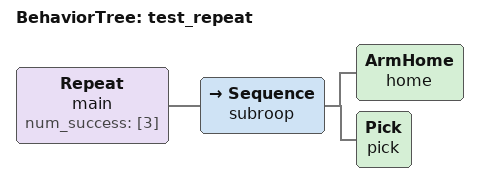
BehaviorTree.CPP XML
<root>
    <BehaviorTree ID="test_repeat">
    <Repeat name="main" num_success="[3]">
        <Sequence name="subroop">
            <ArmHome name="home"/>
            <Pick name="pick"/>
        </Sequence>
    </Repeat>
    </BehaviorTree>
</root>
